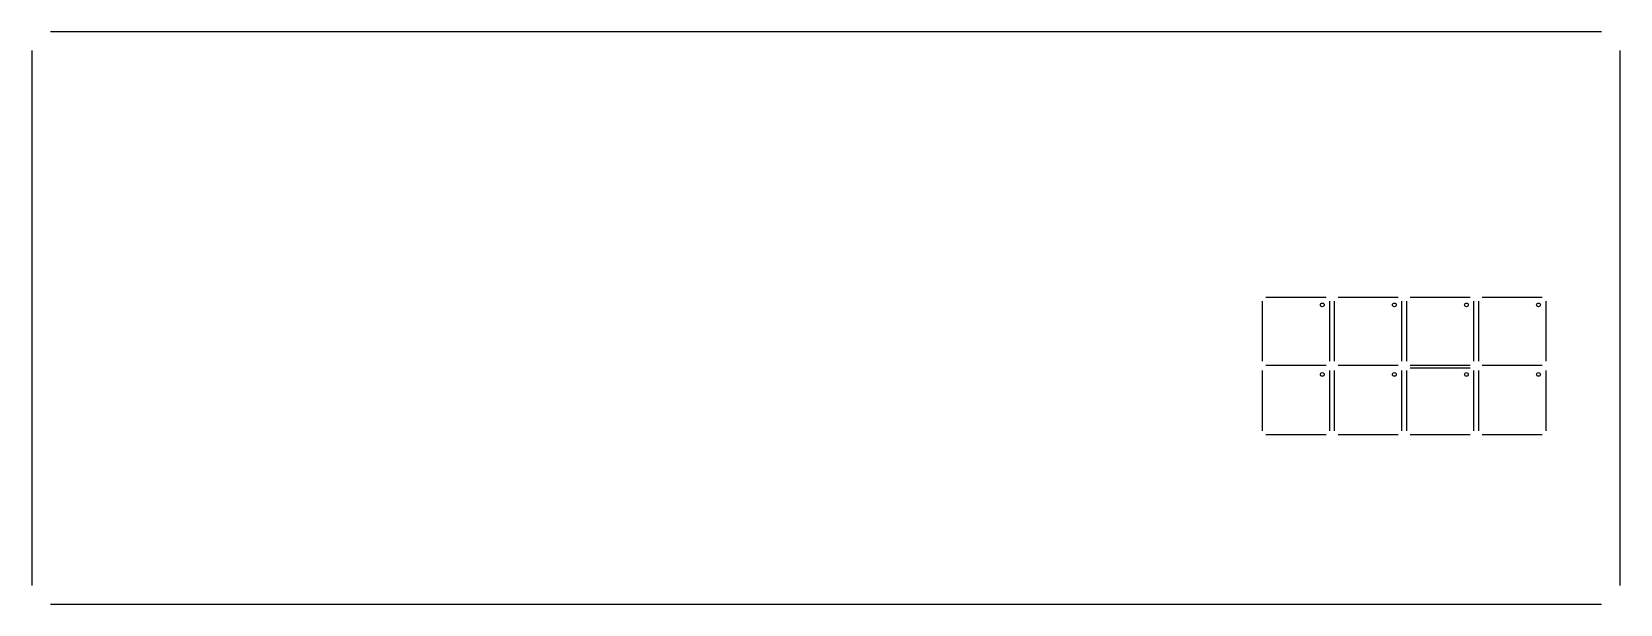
# Model space of a CAD drawing. Header units: millimetres. Extents: x -5 to 418, y -1 to 151.
import ezdxf

# ---------------------------------------------------------------- set-up
doc = ezdxf.new("R2010")
doc.units = ezdxf.units.MM

msp = doc.modelspace()

# ---------------------------------------------------------------- linework, layer by layer
for p, q in [((412.86, 151.3), (0, 151.3)), ((-5, 146.3), (-5, 4)), ((417.86, 4), (417.86, 146.3)), ((339.55, 80.64), (323.55, 80.64)), ((358.74, 80.64), (342.74, 80.64)), ((377.92, 80.64), (361.92, 80.64)), ((397.11, 80.64), (381.11, 80.64)), ((322.55, 79.64), (322.55, 63.64)), ((340.55, 63.64), (340.55, 79.64)), ((341.74, 79.64), (341.74, 63.64)), ((359.74, 63.64), (359.74, 79.64)), ((360.92, 79.64), (360.92, 63.64)), ((378.92, 63.64), (378.92, 79.64)), ((380.11, 79.64), (380.11, 63.64)), ((398.11, 63.64), (398.11, 79.64)), ((322.55, 61.14), (322.55, 45.14)), ((323.55, 62.64), (339.55, 62.64)), ((340.55, 45.14), (340.55, 61.14)), ((341.74, 61.14), (341.74, 45.14)), ((342.74, 62.64), (358.74, 62.64)), ((359.74, 45.14), (359.74, 61.14)), ((360.92, 61.14), (360.92, 45.14)), ((361.92, 62.64), (377.92, 62.64)), ((361.92, 61.89), (377.92, 61.89)), ((378.92, 45.14), (378.92, 61.14)), ((380.11, 61.14), (380.11, 45.14)), ((381.11, 62.64), (397.11, 62.64)), ((398.11, 45.14), (398.11, 61.14)), ((323.55, 44.14), (339.55, 44.14)), ((342.74, 44.14), (358.74, 44.14)), ((361.92, 44.14), (377.92, 44.14)), ((381.11, 44.14), (397.11, 44.14)), ((0, -1), (412.86, -1))]:
    msp.add_line(p, q)
for centre in [(338.55, 78.64), (357.74, 78.64), (376.92, 78.64), (396.11, 78.64), (338.55, 60.14), (357.74, 60.14), (376.92, 60.14), (396.11, 60.14)]:
    msp.add_circle(centre, 0.5)

doc.saveas('drawing.dxf')
